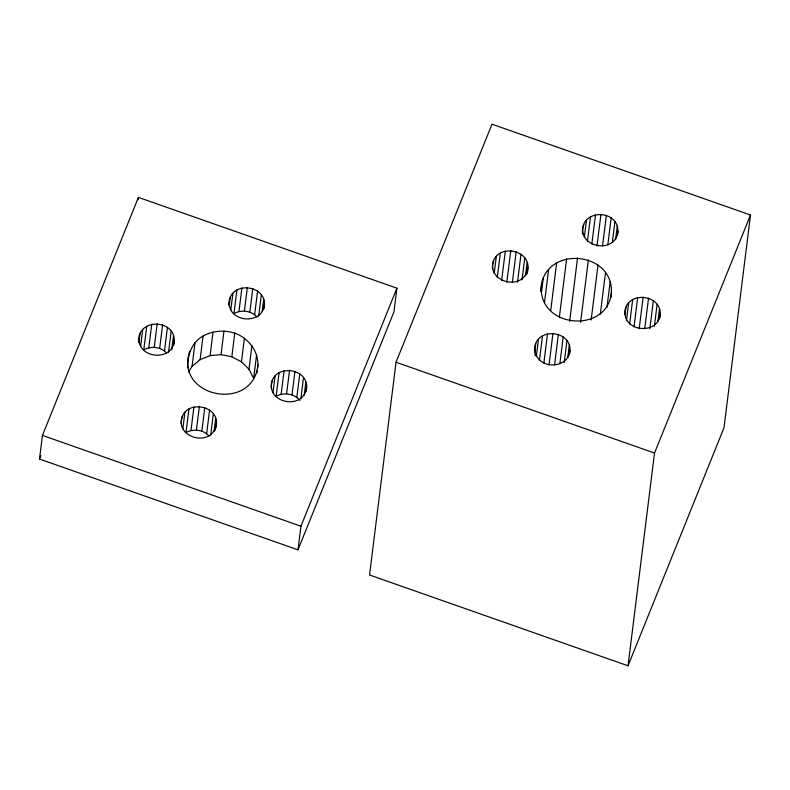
<?xml version="1.0" encoding="UTF-8"?>
<svg xmlns="http://www.w3.org/2000/svg" width="790" height="790" viewBox="0 0 790 790"><rect width="100%" height="100%" fill="white"/><g stroke="black" fill="none" stroke-linecap="round" stroke-linejoin="round"><path stroke-width="1.19" d="M39.5 459.049L42.443 435.409L138.418 197.382L396.906 288.182L393.963 311.823L297.988 549.85L39.5 459.049L40.883 455.613M138.122 199.742L138.418 197.382M138.576 342.258C136.887 315.812 180.199 319.664 173.603 345.299M139.03 342.1L140.057 333.834M140.66 346.06L142.723 329.519M146.743 326.191L143.8 349.832C151.068 345.783 161.12 346.82 166.73 353.17M148.787 347.827L151.729 324.186M154.257 347.333L157.2 323.693M159.659 348.4L162.602 324.769M164.478 350.928L167.421 327.287M168.537 352.3L171.183 331.02M171.746 349.782L173.514 335.602M187.635 367.814C187.428 355.224 191.545 342.514 203.06 335.997C212.796 330.714 224.242 329.835 234.778 333.133C249.008 338.219 259.999 352.863 257.51 368.288M181.354 423.677C180.051 397.893 222.75 403.621 215.779 428.052M182.846 428.812L184.9 412.271M188.524 372.031L192.079 366.274L195.021 342.643M188.929 408.944L185.986 432.584C193.244 428.536 203.297 429.572 208.916 435.922M190.973 430.58L193.915 406.939M192.079 366.274L200.117 359.638L203.06 335.997M196.434 430.086L199.376 406.445M200.117 359.638L210.091 355.628L213.033 331.988M201.835 431.152L204.778 407.522M206.654 433.68L209.597 410.04M210.713 435.053L213.359 413.772M210.091 355.628L221.022 354.641L223.965 331M228.893 304.812C228.35 279.156 270.466 284.281 263.771 309.038M229.199 305.839L230.226 297.573M214.07 431.35L215.69 418.354M215.028 430.57L216.371 423.322M230.828 309.808L232.892 293.258M236.911 289.93L233.968 313.571C241.227 309.522 251.289 310.559 256.898 316.909M256.602 354.799L253.649 378.44L248.988 369.286L241.464 361.82L231.826 356.774L234.778 333.133M238.955 311.566L241.898 287.925M244.416 311.072L247.369 287.432M241.464 361.82L244.416 338.179M249.828 312.139L252.77 288.508M254.647 314.667L257.589 291.026M248.988 369.286L251.931 345.645M258.695 316.04L261.352 294.759M262.211 311.161L263.682 299.341M256.918 373.018L257.214 370.658M271.375 388.591C268.886 361.948 312.85 366.55 305.947 391.791M273.014 392.561L275.068 376.01M279.097 372.683L276.144 396.323C283.758 392.047 294.245 393.529 299.835 400.402M281.131 394.319L284.084 370.678M286.602 393.825L289.545 370.184M292.004 394.891L294.947 371.26M296.823 397.419L299.766 373.779M300.881 398.792L303.528 377.511M304.239 395.089L305.858 382.093M297.988 549.85L300.931 526.209L396.906 288.182M396.037 362.235L369.542 574.982L628.03 665.792L723.995 427.765L750.5 215.018L492.012 124.208L396.037 362.235L654.525 453.035L628.03 665.792M492.585 269.212C490.116 241.394 535.531 247.468 527.019 273.508M494.185 273.459L496.318 256.345M497.295 277.478L500.337 253.027M501.67 280.361L505.324 251.013M506.834 282.316L510.794 250.519M512.384 282.158L516.196 251.595M517.509 282.237L521.015 254.113M522.032 279.858L524.777 257.846M525.429 275.878L527.108 262.428M526.436 274.723L527.789 267.395M540.735 291.52C541.022 242.984 619.261 250.223 610.779 297.692M541.604 291.54L543.283 278.09M534.484 350.74C533.675 325.737 574.883 329.499 569.511 353.821M534.771 351.965L535.837 343.413M535.166 355.707L534.79 348.291M536.361 356.211L538.494 339.098M544.498 302.481L548.615 269.469M539.471 360.23L542.523 335.77M543.846 363.114L547.51 333.765M550.719 310.51L556.654 262.823M549.011 365.069L552.97 333.271M559.32 317.501L566.627 258.814M554.57 364.911L558.372 334.348M559.843 363.765L563.191 336.866M564.208 362.61L566.953 340.599M569.639 321.402L577.559 257.826M582.605 234.176C579.139 207.158 622.372 208.846 617.494 234.808M567.763 357.406L569.284 345.181M584.353 237.197L586.486 220.084M587.464 241.217L590.505 216.766M580.601 322.32L588.362 259.959M591.838 244.1L595.492 214.752M596.993 246.055L600.953 214.268M591.147 320.029L598 265.006M602.553 245.897L606.365 215.334M607.826 244.752L611.183 217.852M600.341 314.045L605.525 272.471M612.349 242.372L614.946 221.585M606.987 307.31L610.186 281.625M615.598 239.617L617.276 226.167M624.653 314.479C624.061 288.646 666.405 293.89 659.522 318.785M625.087 314.489L625.996 307.152M626.529 319.95L628.662 302.837M629.64 323.969L632.681 299.519M634.014 326.853L637.668 297.504M639.179 328.808L643.139 297.02M644.739 328.65L648.541 298.087M649.854 328.729L653.36 300.605M654.377 326.349L657.122 304.338M657.932 321.145L659.452 308.92M174.195 340.569C173.089 361.376 138.329 359.262 139.02 338.713M189.689 351.264C174.422 397.834 253.432 412.676 257.955 364.743M182.243 416.587C174.787 436.396 207.948 447.189 215.324 428.21M264.354 304.308C263.248 325.115 228.488 323.001 229.189 302.452M272.412 380.326C264.423 403.404 304.683 411.007 306.54 387.06M493.651 260.661C486.196 280.47 519.366 291.263 526.742 272.283M583.82 224.4C575.831 247.477 616.101 255.081 617.948 231.134M569.965 350.148C568.998 368.328 540.409 370.056 535.472 353.258M611.549 291.569C608.646 333.518 540.508 329.173 541.199 287.856M660.134 313.887C659.028 334.693 624.268 332.58 624.959 312.03M654.525 453.035L750.5 215.018M221.022 354.641L231.826 356.774M42.443 435.409L300.931 526.209"/></g></svg>
